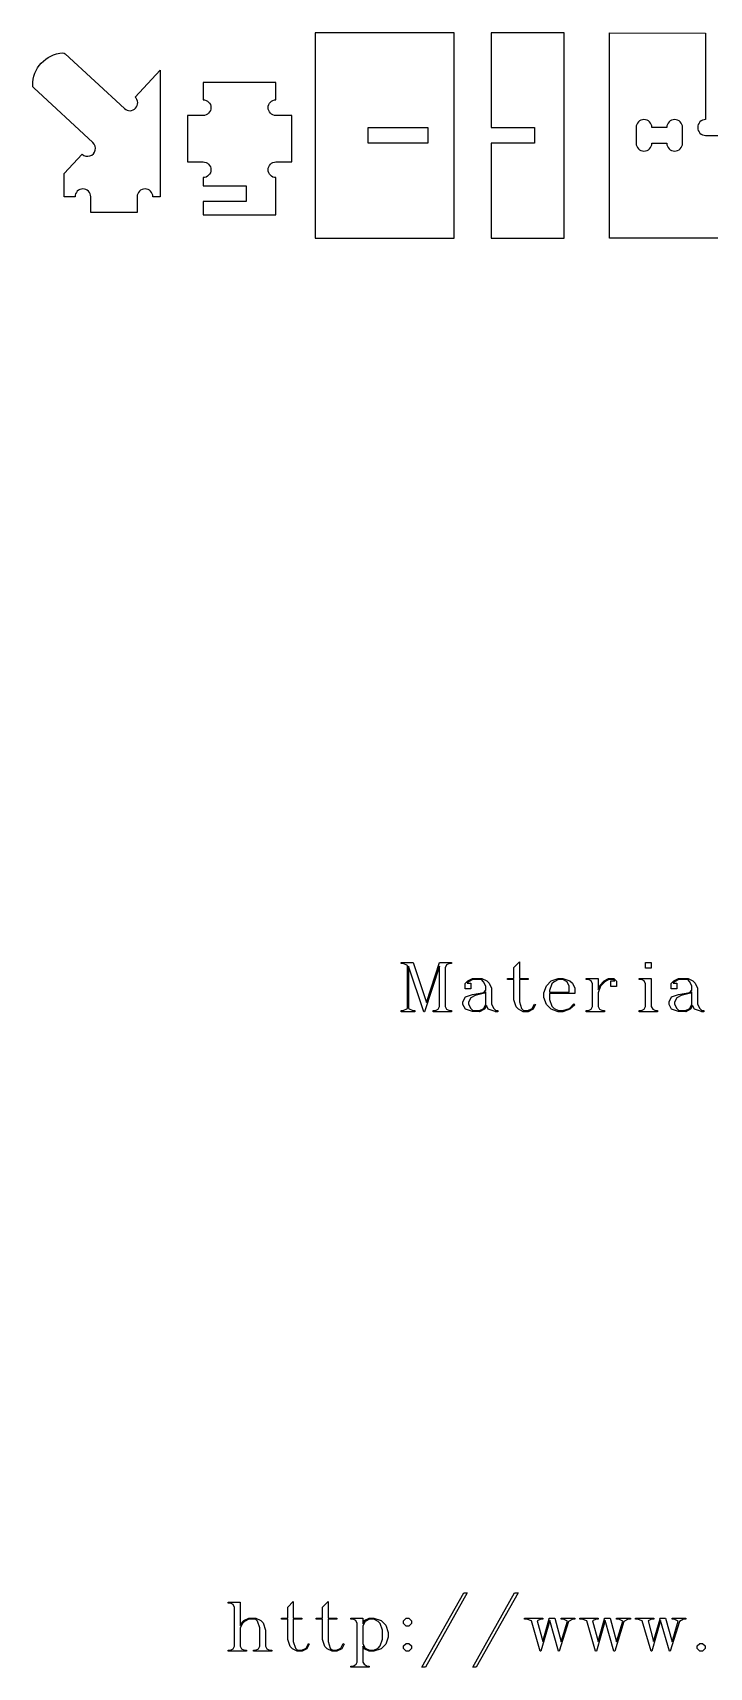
# Model space of a CAD drawing. Header units: millimetres. Extents: x 28 to 1015, y -391 to 146.
# Drawn here: x 28.2 to 234.6, y -391.3 to 107.2 of the extents above; entities that cross this region are included whole.
import ezdxf

# ---------------------------------------------------------------- set-up
doc = ezdxf.new("R2010")
doc.units = ezdxf.units.MM
doc.layers.add('External Cut', color=1, linetype='Continuous')
doc.layers.add('Internal Cut', color=5, linetype='Continuous')

msp = doc.modelspace()

# ---------------------------------------------------------------- linework, layer by layer
at = {"flags": 128}
for points in [[(155.973667, -191.38), (150.375488, -191.38), (150.375488, -191.058153), (151.038687, -191.058153), (151.896944, -190.638778), (152.31632, -189.78052), (152.31632, -177.521092), (147.693433, -191.38), (147.469116, -191.38), (142.846229, -177.521092), (142.846229, -190.424213), (144.123862, -191.058153), (144.787061, -191.058153), (144.787061, -191.38), (140.593303, -191.38), (140.593303, -191.058153), (141.246749, -191.058153), (142.524382, -190.424213), (142.524382, -177.335787), (141.246749, -176.701847), (140.593303, -176.701847), (140.593303, -176.38), (144.201886, -176.38), (148.278609, -188.619922), (152.31632, -176.38), (155.973667, -176.38), (155.973667, -176.701847), (155.310468, -176.701847), (154.452211, -177.121222), (154.032835, -177.97948), (154.032835, -189.78052), (154.452211, -190.638778), (155.310468, -191.058153), (155.973667, -191.058153), (155.973667, -191.38)], [(181.506827, -189.205098), (180.794863, -190.638778), (179.312419, -191.38), (177.829974, -191.38), (176.378312, -190.658283), (175.641204, -189.897555), (174.923602, -187.742159), (174.923602, -181.588062), (172.992523, -181.588062), (172.992523, -181.275969), (174.923602, -181.275969), (174.923602, -177.881951), (176.640117, -176.155683), (176.640117, -181.275969), (179.273407, -181.275969), (179.273407, -181.588062), (176.640117, -181.588062), (176.640117, -188.405358), (177.313069, -190.443719), (177.937256, -191.058153), (179.234395, -191.058153), (180.55104, -190.404707), (181.233745, -189.039298), (181.506827, -189.205098)], [(216.861183, -178.096515), (215.144668, -178.096515), (215.144668, -176.38), (216.861183, -176.38), (216.861183, -178.096515)], [(170.076398, -191.38), (169.31567, -191.38), (169.296164, -191.360494), (167.160273, -190.658283), (166.575098, -189.478179), (165.999675, -190.638778), (164.51723, -191.38), (162.303316, -191.360494), (160.167425, -190.658283), (159.426203, -189.166086), (159.426203, -188.385852), (160.167425, -186.883901), (162.342328, -186.162185), (165.794863, -185.489233), (166.419051, -184.865046), (166.419051, -183.567906), (165.736346, -182.231756), (165.121912, -181.588062), (162.420351, -181.588062), (161.0842, -182.270767), (160.664824, -182.670637), (161.844928, -182.670637), (161.844928, -184.387152), (160.128414, -184.387152), (160.128414, -182.768166), (160.889142, -181.987932), (162.342328, -181.275969), (165.219441, -181.275969), (166.672627, -181.987932), (167.413849, -182.729155), (168.135566, -184.192094), (168.135566, -189.078309), (168.81827, -190.424213), (169.432705, -191.058153), (170.076398, -191.058153), (170.076398, -191.38)], [(193.551691, -185.791573), (185.856632, -185.791573), (185.856632, -187.703147), (186.539337, -189.741508), (187.192783, -190.385202), (188.538687, -191.058153), (189.874837, -191.058153), (191.913199, -190.385202), (193.268856, -189.000286), (193.512679, -189.244109), (192.069246, -190.658283), (189.913849, -191.38), (188.470416, -191.38), (186.31502, -190.658283), (184.861834, -189.205098), (184.140117, -187.049701), (184.140117, -185.606268), (184.861834, -183.450871), (186.31502, -181.987932), (188.470416, -181.275969), (189.913849, -181.275969), (192.069246, -181.987932), (192.829974, -182.729155), (193.551691, -184.192094), (193.551691, -185.791573)], [(191.835176, -185.469727), (191.835176, -183.567906), (191.171977, -182.251261), (189.855332, -181.588062), (188.538687, -181.588062), (187.192783, -182.270767), (186.539337, -182.91446), (185.856632, -184.952822), (185.856632, -185.469727), (191.835176, -185.469727)], [(206.259753, -183.694694), (204.543238, -183.694694), (204.543238, -181.968427), (205.723342, -181.968427), (205.342978, -181.588062), (203.937033, -181.588062), (202.695363, -182.251261), (201.336202, -183.606918), (200.661573, -185.64528), (200.661573, -189.78052), (201.080949, -190.638778), (201.939207, -191.058153), (202.592653, -191.058153), (202.592653, -191.38), (197.013979, -191.38), (197.013979, -191.058153), (197.667425, -191.058153), (198.525683, -190.638778), (198.945059, -189.78052), (198.945059, -182.875449), (198.525683, -182.007438), (197.667425, -181.588062), (197.013979, -181.588062), (197.013979, -181.275969), (200.661573, -181.275969), (200.661573, -184.650481), (201.0523, -183.450871), (202.498324, -182.007438), (203.856419, -181.275969), (205.458641, -181.275969), (206.259753, -182.075709), (206.259753, -183.694694)], [(218.792263, -191.38), (213.213589, -191.38), (213.213589, -191.058153), (213.867035, -191.058153), (214.725293, -190.638778), (215.144668, -189.78052), (215.144668, -182.875449), (214.725293, -182.007438), (213.867035, -181.588062), (213.213589, -181.588062), (213.213589, -181.275969), (216.861183, -181.275969), (216.861183, -189.78052), (217.280559, -190.638778), (218.138817, -191.058153), (218.792263, -191.058153), (218.792263, -191.38)], [(232.914499, -191.38), (232.153771, -191.38), (232.134265, -191.360494), (229.998375, -190.658283), (229.413199, -189.478179), (228.837776, -190.638778), (227.355332, -191.38), (225.141417, -191.360494), (223.005527, -190.658283), (222.264304, -189.166086), (222.264304, -188.385852), (223.005527, -186.883901), (225.180429, -186.162185), (228.632965, -185.489233), (229.257152, -184.865046), (229.257152, -183.567906), (228.574447, -182.231756), (227.960013, -181.588062), (225.258453, -181.588062), (223.922302, -182.270767), (223.502926, -182.670637), (224.68303, -182.670637), (224.68303, -184.387152), (222.966515, -184.387152), (222.966515, -182.768166), (223.727243, -181.987932), (225.180429, -181.275969), (228.057542, -181.275969), (229.510728, -181.987932), (230.251951, -182.729155), (230.973667, -184.192094), (230.973667, -189.078309), (231.656372, -190.424213), (232.270806, -191.058153), (232.914499, -191.058153), (232.914499, -191.38)], [(166.419051, -189.078309), (166.419051, -185.303927), (165.960663, -185.772068), (163.142068, -186.484031), (161.805917, -187.14723), (161.142718, -188.463875), (161.142718, -189.078309), (161.825423, -190.424213), (162.439857, -191.058153), (164.439207, -191.058153), (165.755852, -190.404707), (166.419051, -189.078309)], [(229.257152, -189.078309), (229.257152, -185.303927), (228.798765, -185.772068), (225.980169, -186.484031), (224.644018, -187.14723), (223.980819, -188.463875), (223.980819, -189.078309), (224.663524, -190.424213), (225.277958, -191.058153), (227.277308, -191.058153), (228.593953, -190.404707), (229.257152, -189.078309)], [(160.757477, -368.657347), (147.990897, -391.342653), (146.908322, -391.342653), (159.674902, -368.657347), (160.757477, -368.657347)], [(176.264629, -368.657347), (163.498049, -391.342653), (162.415475, -391.342653), (175.182055, -368.657347), (176.264629, -368.657347)], [(101.137841, -386.456437), (95.539662, -386.456437), (95.539662, -386.13459), (96.202861, -386.13459), (97.061118, -385.715215), (97.480494, -384.856957), (97.480494, -379.327048), (96.796723, -377.288687), (96.181222, -376.664499), (94.178672, -376.664499), (92.840235, -377.347204), (92.175969, -378.010403), (91.501951, -379.346554), (91.501951, -384.856957), (91.921326, -385.715215), (92.779584, -386.13459), (93.43303, -386.13459), (93.43303, -386.456437), (87.854356, -386.456437), (87.854356, -386.13459), (88.507802, -386.13459), (89.36606, -385.715215), (89.785436, -384.856957), (89.785436, -373.055917), (89.36606, -372.197659), (88.507802, -371.778283), (87.854356, -371.778283), (87.854356, -371.456437), (91.501951, -371.456437), (91.501951, -378.624837), (91.892525, -377.805592), (92.634661, -377.064369), (94.099581, -376.352406), (96.277227, -376.352406), (97.741994, -377.064369), (98.474378, -377.825098), (99.197009, -379.980494), (99.197009, -384.856957), (99.616385, -385.715215), (100.474642, -386.13459), (101.137841, -386.13459), (101.137841, -386.456437)], [(112.56827, -384.281534), (111.856307, -385.715215), (110.373862, -386.456437), (108.891417, -386.456437), (107.439755, -385.73472), (106.702648, -384.973992), (105.985046, -382.818596), (105.985046, -376.664499), (104.053966, -376.664499), (104.053966, -376.352406), (105.985046, -376.352406), (105.985046, -372.958388), (107.70156, -371.23212), (107.70156, -376.352406), (110.33485, -376.352406), (110.33485, -376.664499), (107.70156, -376.664499), (107.70156, -383.481795), (108.374512, -385.520156), (108.9987, -386.13459), (110.295839, -386.13459), (111.612484, -385.481144), (112.295189, -384.115735), (112.56827, -384.281534)], [(123.179454, -384.281534), (122.46749, -385.715215), (120.985046, -386.456437), (119.502601, -386.456437), (118.050939, -385.73472), (117.313831, -384.973992), (116.596229, -382.818596), (116.596229, -376.664499), (114.66515, -376.664499), (114.66515, -376.352406), (116.596229, -376.352406), (116.596229, -372.958388), (118.312744, -371.23212), (118.312744, -376.352406), (120.946034, -376.352406), (120.946034, -376.664499), (118.312744, -376.664499), (118.312744, -383.481795), (118.985696, -385.520156), (119.609883, -386.13459), (120.907022, -386.13459), (122.223667, -385.481144), (122.906372, -384.115735), (123.179454, -384.281534)], [(136.618986, -382.126138), (135.896355, -384.281534), (134.44134, -385.73472), (132.283201, -386.456437), (130.818433, -386.456437), (129.34376, -385.715215), (128.923927, -384.876463), (128.923927, -389.743173), (129.255527, -390.406372), (130.20156, -391.020806), (130.855007, -391.020806), (130.855007, -391.342653), (125.276333, -391.342653), (125.276333, -391.020806), (125.929779, -391.020806), (126.875813, -390.406372), (127.207412, -389.743173), (127.207412, -377.951886), (126.788036, -377.083875), (125.929779, -376.664499), (125.276333, -376.664499), (125.276333, -376.352406), (128.923927, -376.352406), (128.923927, -377.93238), (129.34376, -377.083875), (130.818433, -376.352406), (132.283201, -376.352406), (134.44134, -377.064369), (135.896355, -378.527308), (136.618986, -380.682705), (136.618986, -382.126138)], [(134.902471, -382.779584), (134.902471, -380.029259), (134.218699, -377.990897), (133.564186, -377.347204), (132.215997, -376.664499), (130.897218, -376.664499), (129.57844, -377.327698), (128.923927, -378.644343), (128.923927, -384.154746), (129.57844, -385.481144), (130.897218, -386.13459), (132.215997, -386.13459), (133.564186, -385.461638), (134.218699, -384.817945), (134.902471, -382.779584)], [(143.738622, -377.971391), (142.938882, -378.771131), (142.119636, -378.771131), (141.319896, -377.971391), (141.319896, -377.152146), (142.119636, -376.352406), (142.938882, -376.352406), (143.738622, -377.152146), (143.738622, -377.971391)], [(193.585826, -376.664499), (192.922627, -376.664499), (191.625488, -377.327698), (188.816645, -386.456437), (188.582575, -386.456437), (185.90052, -377.083875), (183.218466, -386.456437), (182.984395, -386.456437), (180.321847, -377.152146), (178.888166, -376.664499), (178.205462, -376.664499), (178.205462, -376.352406), (183.803641, -376.352406), (183.803641, -376.664499), (183.140442, -376.664499), (182.057867, -377.210663), (183.754876, -383.423277), (185.73472, -376.508453), (185.676203, -376.352406), (187.412224, -376.352406), (189.372562, -383.540312), (191.293888, -377.288687), (190.055267, -376.664499), (189.392068, -376.664499), (189.392068, -376.352406), (193.585826, -376.352406), (193.585826, -376.664499)], [(210.487646, -376.664499), (209.824447, -376.664499), (208.527308, -377.327698), (205.718466, -386.456437), (205.484395, -386.456437), (202.802341, -377.083875), (200.120286, -386.456437), (199.886216, -386.456437), (197.223667, -377.152146), (195.789987, -376.664499), (195.107282, -376.664499), (195.107282, -376.352406), (200.705462, -376.352406), (200.705462, -376.664499), (200.042263, -376.664499), (198.959688, -377.210663), (200.656697, -383.423277), (202.636541, -376.508453), (202.578023, -376.352406), (204.314044, -376.352406), (206.274382, -383.540312), (208.195709, -377.288687), (206.957087, -376.664499), (206.293888, -376.664499), (206.293888, -376.352406), (210.487646, -376.352406), (210.487646, -376.664499)], [(227.389467, -376.664499), (226.726268, -376.664499), (225.429129, -377.327698), (222.620286, -386.456437), (222.386216, -386.456437), (219.704161, -377.083875), (217.022107, -386.456437), (216.788036, -386.456437), (214.125488, -377.152146), (212.691808, -376.664499), (212.009103, -376.664499), (212.009103, -376.352406), (217.607282, -376.352406), (217.607282, -376.664499), (216.944083, -376.664499), (215.861508, -377.210663), (217.558518, -383.423277), (219.538362, -376.508453), (219.479844, -376.352406), (221.215865, -376.352406), (223.176203, -383.540312), (225.097529, -377.288687), (223.858908, -376.664499), (223.195709, -376.664499), (223.195709, -376.352406), (227.389467, -376.352406), (227.389467, -376.664499)], [(143.738622, -385.656697), (142.938882, -386.456437), (142.119636, -386.456437), (141.319896, -385.656697), (141.319896, -384.837451), (142.119636, -384.037711), (142.938882, -384.037711), (143.738622, -384.837451), (143.738622, -385.656697)], [(233.270481, -385.656697), (232.470741, -386.456437), (231.651495, -386.456437), (230.851756, -385.656697), (230.851756, -384.837451), (231.651495, -384.037711), (232.470741, -384.037711), (233.270481, -384.837451), (233.270481, -385.656697)]]:
    msp.add_lwpolyline(points, dxfattribs=at)
at = {"layer": 'External Cut', "flags": 128}
for points in [[(114.330422, 44.5623), (156.772474, 44.5623), (156.772474, 107.214854), (114.330422, 107.214854), (114.330422, 44.5623)], [(190.303536, 44.5623), (190.303536, 107.214854), (168.071985, 107.214854), (168.071985, 78.288574), (181.20881, 78.288574), (181.20881, 73.48858), (168.071985, 73.48858), (168.071985, 44.5623), (190.303536, 44.5623)]]:
    msp.add_lwpolyline(points, dxfattribs=at)
for points in [[(348.164625, 44.5623), (204.150061, 44.5623), (204.150061, 107.214854), (233.405821, 107.088538), (233.405821, 80.688571, 0.414214), (231.005824, 78.288574, 0.414214), (233.405821, 75.888577), (238.205815, 75.888577, 0.414214), (240.605812, 78.288574, 0.414214), (238.205815, 80.688571), (238.205815, 107.088538), (334.205696, 107.088538), (334.205696, 80.688571, 0.414214), (331.805699, 78.288574, 0.414214), (334.205696, 75.888577), (339.00569, 75.888577, 0.414214), (341.405687, 78.288574, 0.414214), (339.00569, 80.688571), (339.00569, 107.088538), (348.164625, 107.214854), (348.164625, 44.5623)], [(37.84628, 57.169094), (37.84628, 64.235135), (43.332927, 70.160551, 1), (46.594129, 73.682554), (28.548708, 90.391734, -0.204302), (28.22491, 91.11531, -0.40213), (37.414371, 101.039657, -0.204302), (38.160673, 100.772373), (56.206094, 84.063192, 1), (59.467297, 87.585195), (67.10204, 95.830492), (67.10204, 57.169094), (64.877826, 57.169094, 0.414214), (62.477829, 59.569091, 0.414214), (60.077831, 57.169094), (60.077831, 52.3691), (45.930481, 52.3691), (45.930481, 57.169094, 0.414214), (43.530484, 59.569091, 0.414214), (41.130487, 57.169094), (37.84628, 57.169094)], [(80.183386, 51.646181), (102.414937, 51.646181), (102.414937, 63.014588, -0.414214), (100.01494, 65.414585, -0.414214), (102.414937, 67.814582), (107.214931, 67.814582), (107.214931, 81.961933), (102.414937, 81.961933, -0.414214), (100.01494, 84.36193, -0.414214), (102.414937, 86.761927), (102.414937, 92.067184), (80.183386, 92.067184), (80.183386, 86.761927, -0.414214), (82.583383, 84.36193, -0.414214), (80.183386, 81.961933), (75.383392, 81.961933), (75.383392, 67.814582), (80.183386, 67.814582, -0.414214), (82.583383, 65.414585, -0.414214), (80.183386, 63.014588), (80.183386, 60.488276), (93.320212, 60.488276), (93.320212, 55.688282), (80.183386, 55.688282), (80.183386, 51.646181)]]:
    msp.add_lwpolyline(points, format="xyb", dxfattribs=at)
at = {"layer": 'Internal Cut', "flags": 128}
msp.add_lwpolyline([(226.381612, 73.48858), (226.381612, 78.288574, 0.414214), (223.981615, 80.688571, 0.414214), (221.581618, 78.288574), (217.034256, 78.288574, 0.414214), (214.634259, 80.688571, 0.414214), (212.234262, 78.288574), (212.234262, 73.48858, 0.414214), (214.634259, 71.088583, 0.414214), (217.034256, 73.48858), (221.581618, 73.48858, 0.414214), (223.981615, 71.088583, 0.414214), (226.381612, 73.48858)], format="xyb", dxfattribs=at)
msp.add_lwpolyline([(130.498823, 73.48858), (130.498823, 78.288574), (148.688274, 78.288574), (148.688274, 73.48858), (130.498823, 73.48858)], dxfattribs=at)

doc.saveas('drawing.dxf')
